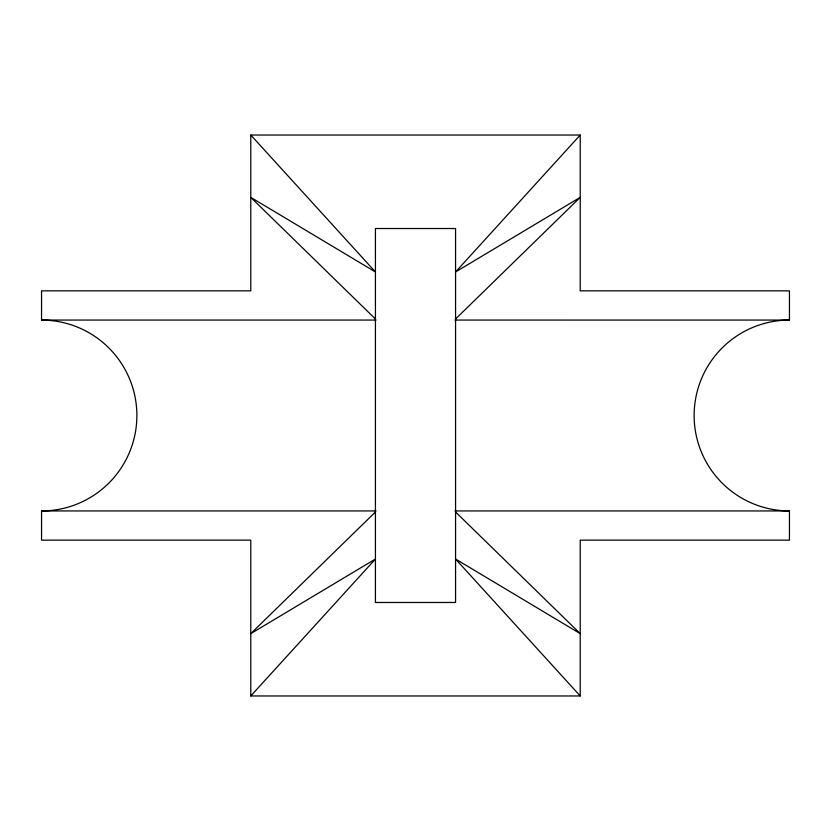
<?xml version="1.0" encoding="UTF-8"?>
<svg xmlns="http://www.w3.org/2000/svg" width="831" height="831" viewBox="0 0 831 831"><rect width="100%" height="100%" fill="white"/><g stroke="black" fill="none" stroke-linecap="round" stroke-linejoin="round"><path stroke-width="1.25" d="M580.215 135.037L580.215 290.85L789.45 290.85L789.45 320.07A95.42 95.368 -90 0 0 694.124 415.5A95.42 95.368 -90 0 0 789.45 510.92L789.45 540.15L580.215 540.15L580.215 695.963L250.785 695.963L250.785 540.15L41.55 540.15L41.55 510.94A95.42 95.368 -90 0 0 136.876 415.5A95.42 95.368 -90 0 0 41.55 320.08L41.55 290.85L250.785 290.85L250.785 135.037L580.215 135.037L455.565 271.966L580.215 197.363L455.565 319.011M250.785 695.963L375.435 559.034L250.785 633.638L375.435 511.989M41.55 320.06L376.017 320.06M454.983 320.06L789.45 320.07M41.55 510.94L376.017 510.94M454.983 510.94L789.45 510.94M375.435 319.011L250.785 197.363L375.435 271.966L250.785 135.037M455.565 511.989L580.215 633.638L455.565 559.034L580.215 695.963M455.565 228.525L375.435 228.525L375.435 602.475L455.565 602.475L455.565 228.525"/></g></svg>
